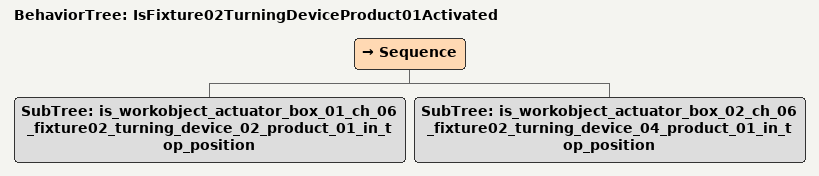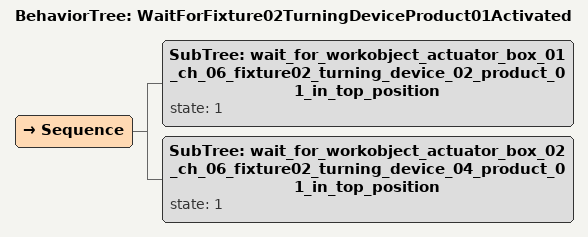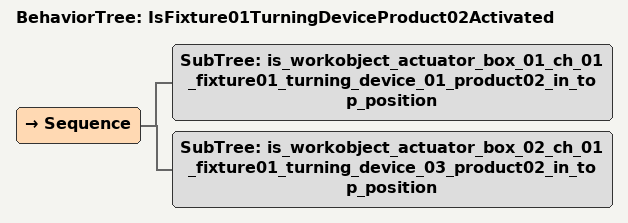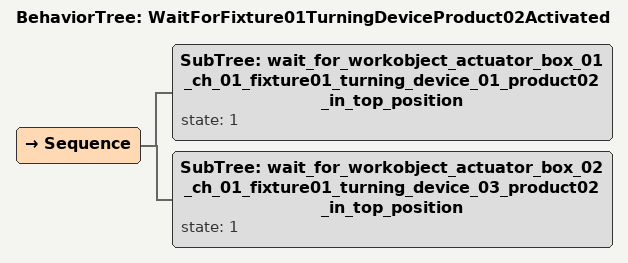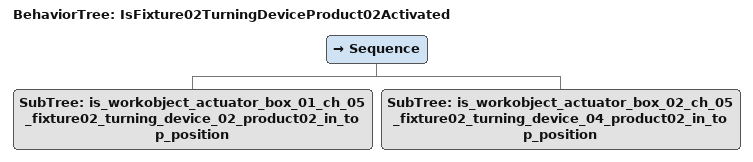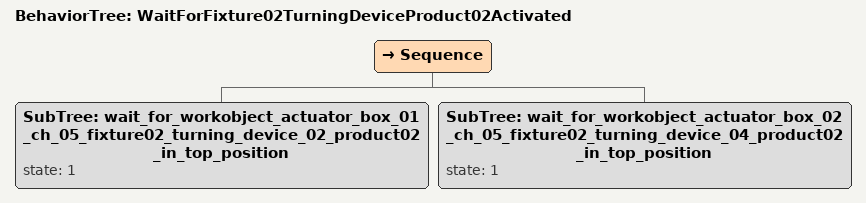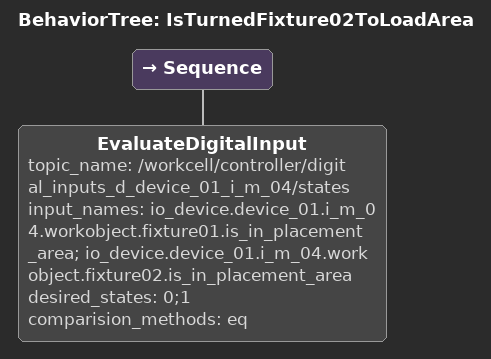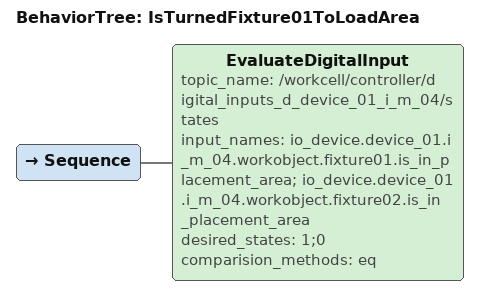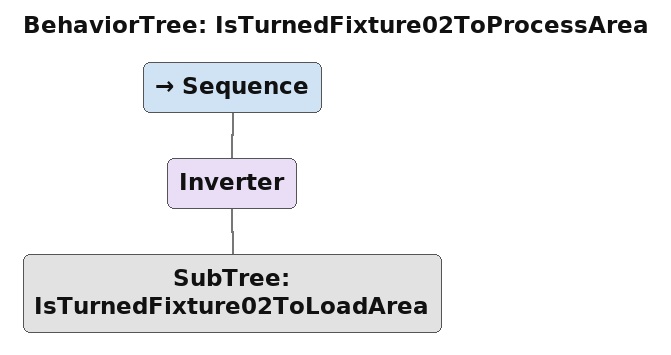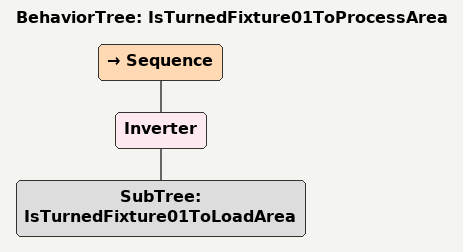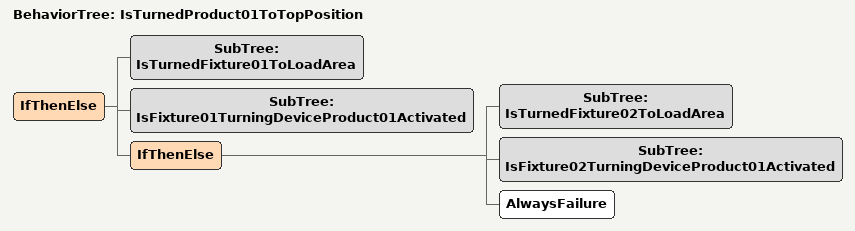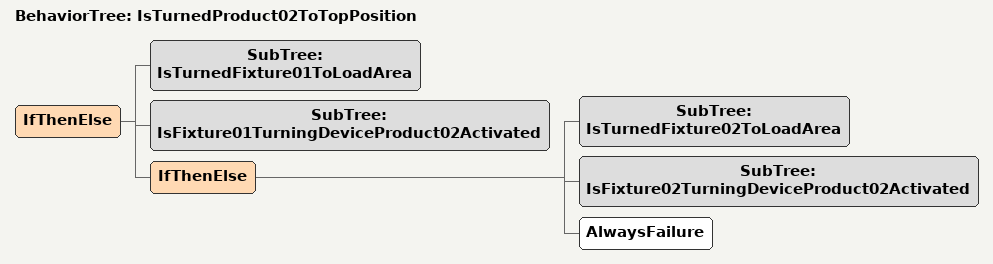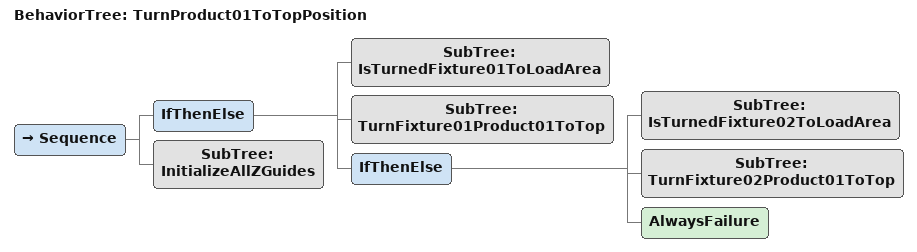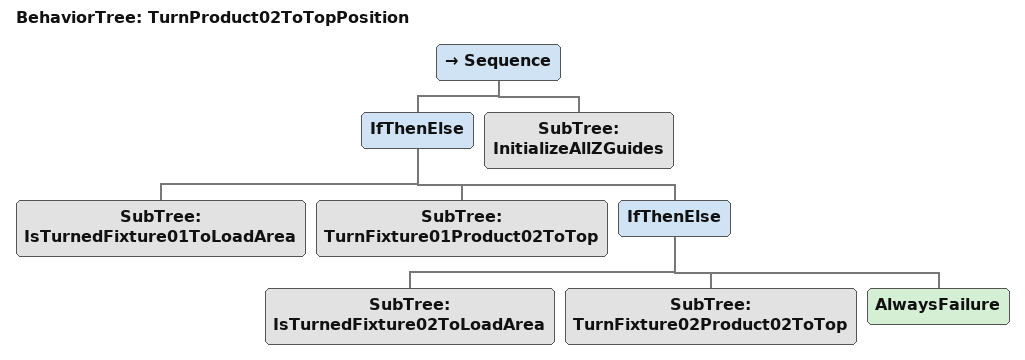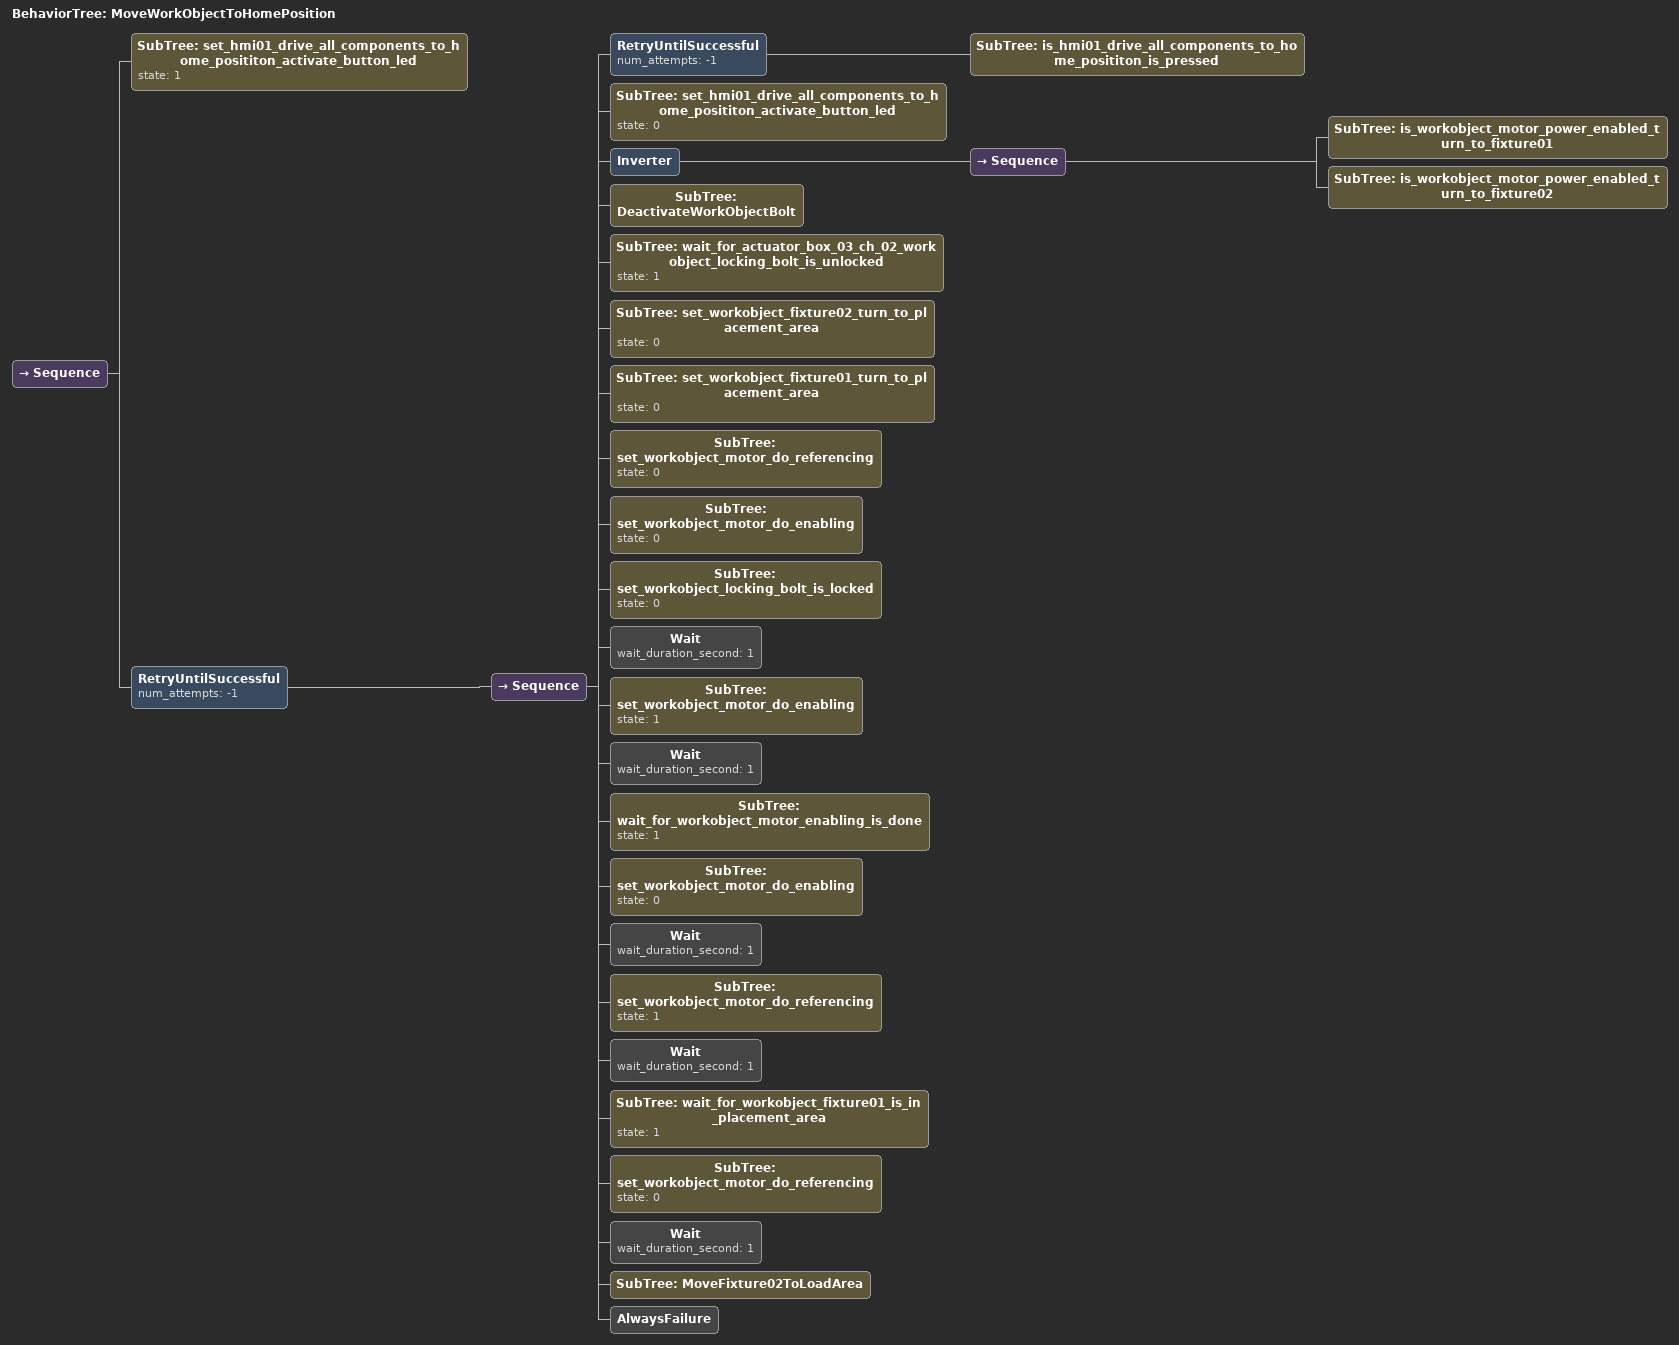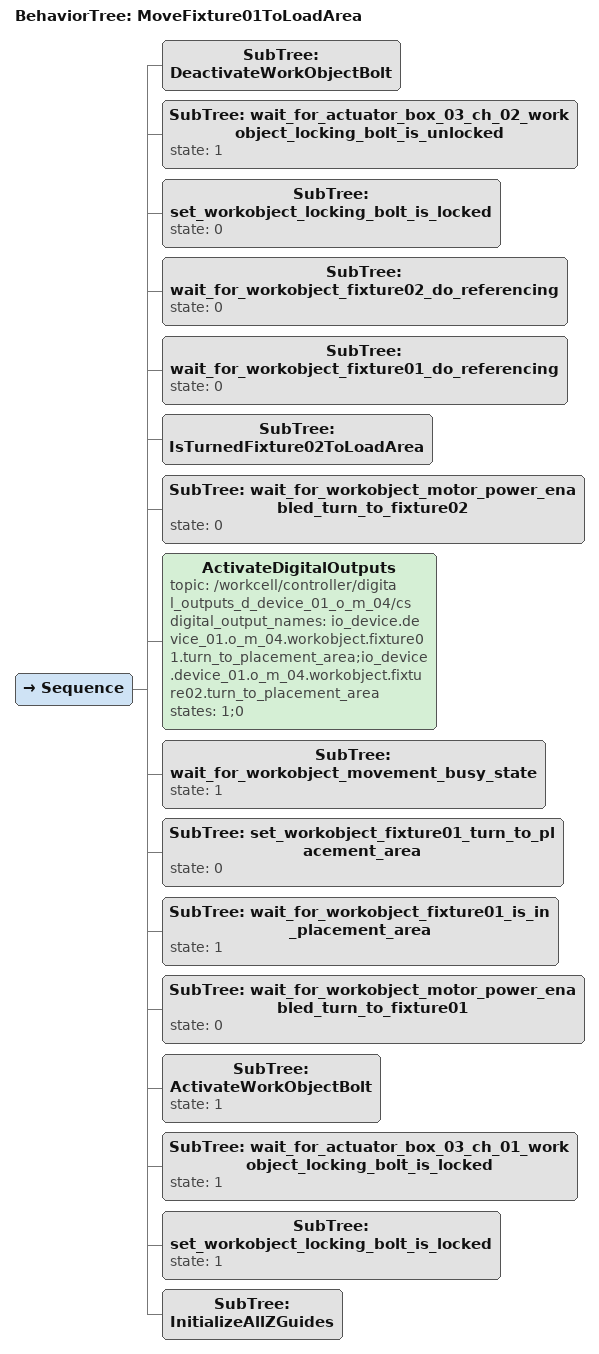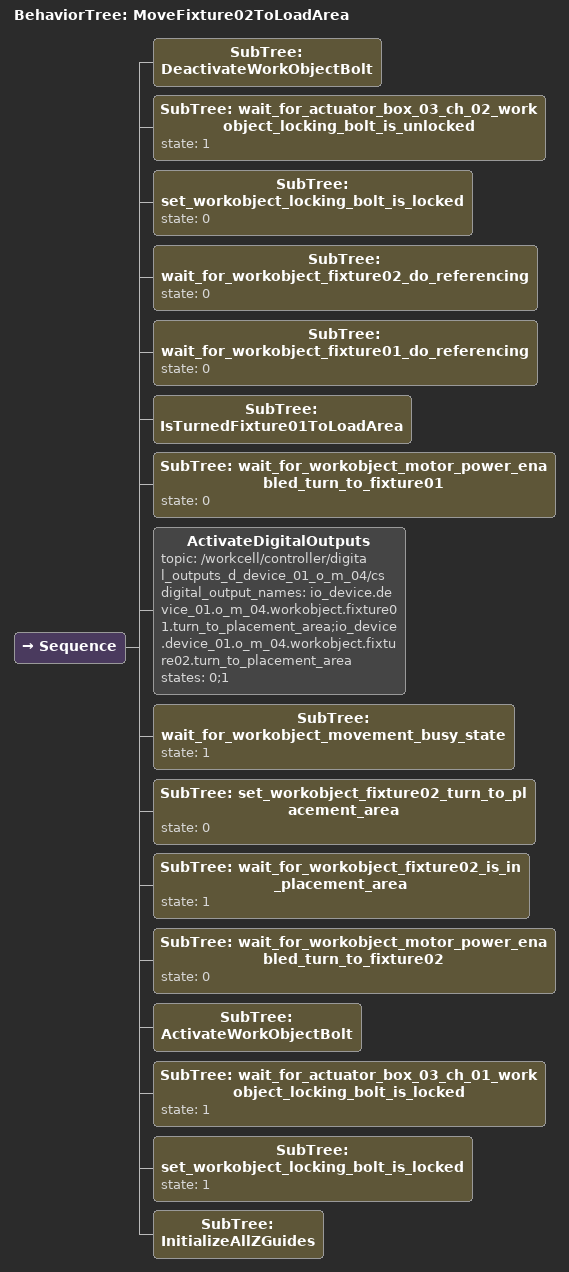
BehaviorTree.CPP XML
<BehaviorTree ID="IsFixture02TurningDeviceProduct01Activated">
  <Sequence>
    <SubTree ID="is_workobject_actuator_box_01_ch_06_fixture02_turning_device_02_product_01_in_top_position"/>
    <SubTree ID="is_workobject_actuator_box_02_ch_06_fixture02_turning_device_04_product_01_in_top_position"/>
  </Sequence>
</BehaviorTree>

<BehaviorTree ID="WaitForFixture02TurningDeviceProduct01Activated">
  <Sequence>
    <SubTree ID="wait_for_workobject_actuator_box_01_ch_06_fixture02_turning_device_02_product_01_in_top_position" state="1"/>
    <SubTree ID="wait_for_workobject_actuator_box_02_ch_06_fixture02_turning_device_04_product_01_in_top_position" state="1"/>
  </Sequence>
</BehaviorTree>

<BehaviorTree ID="IsFixture01TurningDeviceProduct02Activated">
  <Sequence>
    <SubTree ID="is_workobject_actuator_box_01_ch_01_fixture01_turning_device_01_product02_in_top_position"/>
    <SubTree ID="is_workobject_actuator_box_02_ch_01_fixture01_turning_device_03_product02_in_top_position"/>
  </Sequence>
</BehaviorTree>

<BehaviorTree ID="WaitForFixture01TurningDeviceProduct02Activated">
  <Sequence>
    <SubTree ID="wait_for_workobject_actuator_box_01_ch_01_fixture01_turning_device_01_product02_in_top_position" state="1"/>
    <SubTree ID="wait_for_workobject_actuator_box_02_ch_01_fixture01_turning_device_03_product02_in_top_position" state="1"/>
  </Sequence>
</BehaviorTree>

<BehaviorTree ID="IsFixture02TurningDeviceProduct02Activated">
  <Sequence>
    <SubTree ID="is_workobject_actuator_box_01_ch_05_fixture02_turning_device_02_product02_in_top_position"/>
    <SubTree ID="is_workobject_actuator_box_02_ch_05_fixture02_turning_device_04_product02_in_top_position"/>
  </Sequence>
</BehaviorTree>

<BehaviorTree ID="WaitForFixture02TurningDeviceProduct02Activated">
  <Sequence>
    <SubTree ID="wait_for_workobject_actuator_box_01_ch_05_fixture02_turning_device_02_product02_in_top_position" state="1"/>
    <SubTree ID="wait_for_workobject_actuator_box_02_ch_05_fixture02_turning_device_04_product02_in_top_position" state="1"/>
  </Sequence>
</BehaviorTree>

<BehaviorTree ID="IsTurnedFixture02ToLoadArea">
  <Sequence>
    <EvaluateDigitalInput topic_name="/workcell/controller/digital_inputs_d_device_01_i_m_04/states" input_names="io_device.device_01.i_m_04.workobject.fixture01.is_in_placement_area;                        io_device.device_01.i_m_04.workobject.fixture02.is_in_placement_area" desired_states="0;1" comparision_methods="eq"/>
  </Sequence>
</BehaviorTree>

<BehaviorTree ID="IsTurnedFixture01ToLoadArea">
  <Sequence>
    <EvaluateDigitalInput topic_name="/workcell/controller/digital_inputs_d_device_01_i_m_04/states" input_names="io_device.device_01.i_m_04.workobject.fixture01.is_in_placement_area;                        io_device.device_01.i_m_04.workobject.fixture02.is_in_placement_area" desired_states="1;0" comparision_methods="eq"/>
  </Sequence>
</BehaviorTree>

<BehaviorTree ID="IsTurnedFixture02ToProcessArea">
  <Sequence>
    <Inverter>
      <SubTree ID="IsTurnedFixture02ToLoadArea"/>
    </Inverter>
  </Sequence>
</BehaviorTree>

<BehaviorTree ID="IsTurnedFixture01ToProcessArea">
  <Sequence>
    <Inverter>
      <SubTree ID="IsTurnedFixture01ToLoadArea"/>
    </Inverter>
  </Sequence>
</BehaviorTree>

<BehaviorTree ID="IsTurnedProduct01ToTopPosition">
  <IfThenElse>
    <SubTree ID="IsTurnedFixture01ToLoadArea"/>
    <SubTree ID="IsFixture01TurningDeviceProduct01Activated"/>
    <IfThenElse>
      <SubTree ID="IsTurnedFixture02ToLoadArea"/>
      <SubTree ID="IsFixture02TurningDeviceProduct01Activated"/>
      <AlwaysFailure/>
    </IfThenElse>
  </IfThenElse>
</BehaviorTree>

<BehaviorTree ID="IsTurnedProduct02ToTopPosition">
  <IfThenElse>
    <SubTree ID="IsTurnedFixture01ToLoadArea"/>
    <SubTree ID="IsFixture01TurningDeviceProduct02Activated"/>
    <IfThenElse>
      <SubTree ID="IsTurnedFixture02ToLoadArea"/>
      <SubTree ID="IsFixture02TurningDeviceProduct02Activated"/>
      <AlwaysFailure/>
    </IfThenElse>
  </IfThenElse>
</BehaviorTree>

<BehaviorTree ID="TurnProduct01ToTopPosition">
  <Sequence>
    <IfThenElse>
      <SubTree ID="IsTurnedFixture01ToLoadArea"/>
      <SubTree ID="TurnFixture01Product01ToTop"/>
      <IfThenElse>
        <SubTree ID="IsTurnedFixture02ToLoadArea"/>
        <SubTree ID="TurnFixture02Product01ToTop"/>
        <AlwaysFailure/>
      </IfThenElse>
    </IfThenElse>
    <SubTree ID="InitializeAllZGuides"/>
  </Sequence>
</BehaviorTree>

<BehaviorTree ID="TurnProduct02ToTopPosition">
  <Sequence>
    <IfThenElse>
      <SubTree ID="IsTurnedFixture01ToLoadArea"/>
      <SubTree ID="TurnFixture01Product02ToTop"/>
      <IfThenElse>
        <SubTree ID="IsTurnedFixture02ToLoadArea"/>
        <SubTree ID="TurnFixture02Product02ToTop"/>
        <AlwaysFailure/>
      </IfThenElse>
    </IfThenElse>
    <SubTree ID="InitializeAllZGuides"/>
  </Sequence>
</BehaviorTree>

<BehaviorTree ID="MoveWorkObjectToHomePosition">
    <Sequence>
      <SubTree ID="set_hmi01_drive_all_components_to_home_posititon_activate_button_led" state="1"/>
      <RetryUntilSuccessful num_attempts="-1">
        <Sequence>
          <RetryUntilSuccessful num_attempts="-1">
              <SubTree ID="is_hmi01_drive_all_components_to_home_posititon_is_pressed"/>
          </RetryUntilSuccessful>
          <SubTree ID="set_hmi01_drive_all_components_to_home_posititon_activate_button_led" state="0"/>
          <Inverter>
              <Sequence>
                <SubTree ID="is_workobject_motor_power_enabled_turn_to_fixture01"/>
                <SubTree ID="is_workobject_motor_power_enabled_turn_to_fixture02"/>
              </Sequence>
          </Inverter>
          <SubTree ID="DeactivateWorkObjectBolt"/>
          <SubTree ID="wait_for_actuator_box_03_ch_02_workobject_locking_bolt_is_unlocked" state="1"/>
          <SubTree ID="set_workobject_fixture02_turn_to_placement_area" state="0"/>
          <SubTree ID="set_workobject_fixture01_turn_to_placement_area" state="0"/>
          <SubTree ID="set_workobject_motor_do_referencing" state="0"/>
          <SubTree ID="set_workobject_motor_do_enabling" state="0"/>
          <SubTree ID="set_workobject_locking_bolt_is_locked" state="0"/>
          <Wait wait_duration_second="1"/>
          <SubTree ID="set_workobject_motor_do_enabling" state="1"/>
          <Wait wait_duration_second="1"/>
          <SubTree ID="wait_for_workobject_motor_enabling_is_done" state="1"/>
          <SubTree ID="set_workobject_motor_do_enabling" state="0"/>
          <Wait wait_duration_second="1"/>
          <SubTree ID="set_workobject_motor_do_referencing" state="1"/>
          <Wait wait_duration_second="1"/>
          <SubTree ID="wait_for_workobject_fixture01_is_in_placement_area" state="1"/>
          <SubTree ID="set_workobject_motor_do_referencing" state="0"/>
          <Wait wait_duration_second="1"/>
          <SubTree ID="MoveFixture02ToLoadArea"/>
          <AlwaysFailure/>
        </Sequence>
      </RetryUntilSuccessful>
    </Sequence>
</BehaviorTree>

<BehaviorTree ID="MoveFixture01ToLoadArea">
  <Sequence>
    <SubTree ID="DeactivateWorkObjectBolt"/>
    <SubTree ID="wait_for_actuator_box_03_ch_02_workobject_locking_bolt_is_unlocked" state="1"/>
    <SubTree ID="set_workobject_locking_bolt_is_locked" state="0"/>
    <SubTree ID="wait_for_workobject_fixture02_do_referencing" state="0"/>
    <SubTree ID="wait_for_workobject_fixture01_do_referencing" state="0"/>
    <SubTree ID="IsTurnedFixture02ToLoadArea"/>
    <SubTree ID="wait_for_workobject_motor_power_enabled_turn_to_fixture02" state="0"/>
    <ActivateDigitalOutputs topic="/workcell/controller/digital_outputs_d_device_01_o_m_04/cs" digital_output_names="io_device.device_01.o_m_04.workobject.fixture01.turn_to_placement_area;io_device.device_01.o_m_04.workobject.fixture02.turn_to_placement_area" states="1;0"/>
    <SubTree ID="wait_for_workobject_movement_busy_state" state="1"/>
    <SubTree ID="set_workobject_fixture01_turn_to_placement_area" state="0"/>

    <SubTree ID="wait_for_workobject_fixture01_is_in_placement_area" state="1"/>
    <SubTree ID="wait_for_workobject_motor_power_enabled_turn_to_fixture01" state="0"/>
    <SubTree ID="ActivateWorkObjectBolt" state="1"/>
    <SubTree ID="wait_for_actuator_box_03_ch_01_workobject_locking_bolt_is_locked" state="1"/>
    <SubTree ID="set_workobject_locking_bolt_is_locked" state="1"/>
    <SubTree ID="InitializeAllZGuides"/>
  </Sequence>
</BehaviorTree>

<BehaviorTree ID="MoveFixture02ToLoadArea">
  <Sequence>
    <SubTree ID="DeactivateWorkObjectBolt"/>
    <SubTree ID="wait_for_actuator_box_03_ch_02_workobject_locking_bolt_is_unlocked" state="1"/>
    <SubTree ID="set_workobject_locking_bolt_is_locked" state="0"/>
    <SubTree ID="wait_for_workobject_fixture02_do_referencing" state="0"/>
    <SubTree ID="wait_for_workobject_fixture01_do_referencing" state="0"/>
    <SubTree ID="IsTurnedFixture01ToLoadArea"/>
    <SubTree ID="wait_for_workobject_motor_power_enabled_turn_to_fixture01" state="0"/>
    <ActivateDigitalOutputs topic="/workcell/controller/digital_outputs_d_device_01_o_m_04/cs" digital_output_names="io_device.device_01.o_m_04.workobject.fixture01.turn_to_placement_area;io_device.device_01.o_m_04.workobject.fixture02.turn_to_placement_area" states="0;1"/>
    <SubTree ID="wait_for_workobject_movement_busy_state" state="1"/>
    <SubTree ID="set_workobject_fixture02_turn_to_placement_area" state="0"/>
    <SubTree ID="wait_for_workobject_fixture02_is_in_placement_area" state="1"/>
    <SubTree ID="wait_for_workobject_motor_power_enabled_turn_to_fixture02" state="0"/>
    <SubTree ID="ActivateWorkObjectBolt"/>
    <SubTree ID="wait_for_actuator_box_03_ch_01_workobject_locking_bolt_is_locked" state="1"/>
    <SubTree ID="set_workobject_locking_bolt_is_locked" state="1"/>
    <SubTree ID="InitializeAllZGuides"/>
  </Sequence>
</BehaviorTree>
